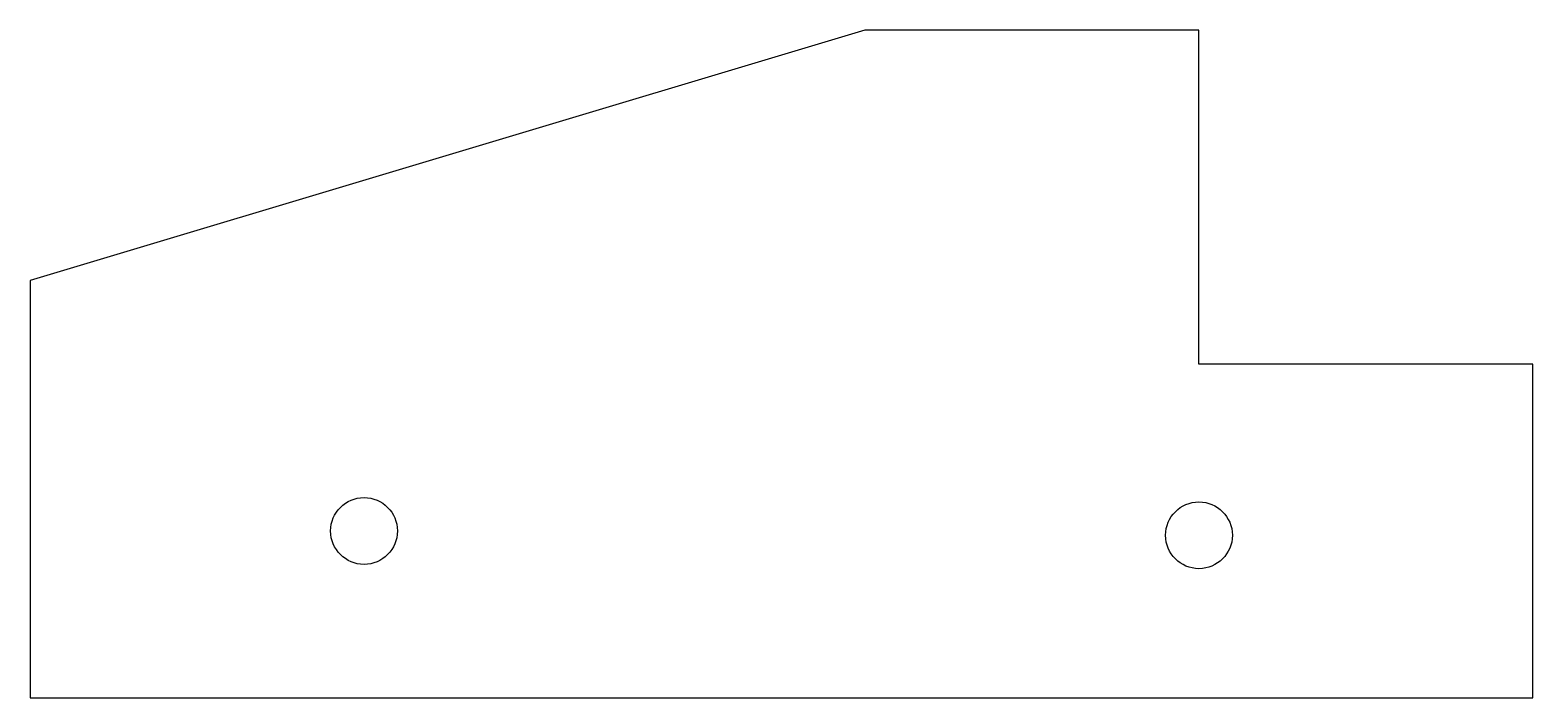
# Model space of a CAD drawing. Header units: millimetres. Extents: x 1657.1 to 1747.1, y 597.3 to 637.3.
import ezdxf

# ---------------------------------------------------------------- set-up
doc = ezdxf.new("R2010")
doc.units = ezdxf.units.MM

msp = doc.modelspace()

# ---------------------------------------------------------------- linework, layer by layer
for p, q in [((1707.125, 637.281), (1657.125, 622.281)), ((1727.125, 637.281), (1707.125, 637.281)), ((1727.125, 617.281), (1727.125, 637.281)), ((1657.125, 622.281), (1657.125, 597.281)), ((1747.125, 617.281), (1727.125, 617.281)), ((1747.125, 597.281), (1747.125, 617.281)), ((1657.125, 597.281), (1747.125, 597.281))]:
    msp.add_line(p, q)
for centre in [(1677.125, 607.281), (1727.125, 607.023)]:
    msp.add_circle(centre, 2)

doc.saveas('drawing.dxf')
